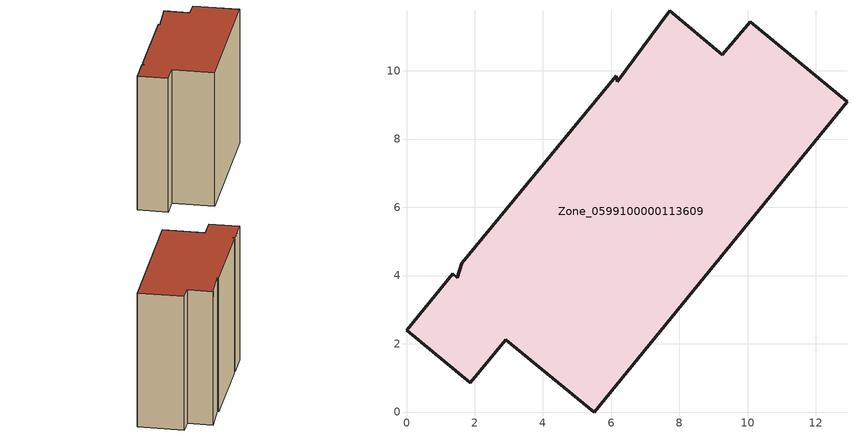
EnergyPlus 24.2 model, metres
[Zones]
Zone_0599100000113609
 floor ground (C_G): 6.18,9.68 7.67,11.7 7.71,11.75 9.26,10.46 10.08,11.43 12.91,9.09 5.5,0 2.91,2.12 1.87,0.86 0,2.4 1.36,4.05 1.48,3.94 1.62,4.37 6.14,9.86 z0
 wall outside (C_F): 0,2.4 1.87,0.86 2.91,2.12 5.5,0 12.91,9.09 10.08,11.43 9.26,10.46 7.71,11.75 7.67,11.7 6.18,9.68 6.14,9.86 1.62,4.37 1.48,3.94 1.36,4.05 0,2.4 z0:11.3
 roof outside (C_R): 6.18,9.68 6.14,9.86 1.62,4.37 1.48,3.94 1.36,4.05 0,2.4 1.87,0.86 2.91,2.12 5.5,0 12.91,9.09 10.08,11.43 9.26,10.46 7.71,11.75 7.67,11.7 z11.3
[BUILDING]
Pand.0599100000113609: North Axis=0; Terrain=City; Loads Convergence Tolerance Value=0.04; Temperature Convergence Tolerance Value=0.4; Solar Distribution=FullExterior; Maximum Number of Warmup Days=25; Minimum Number of Warmup Days=1
[Site:Location]
Rotterdam.The.Hague.AP_ZH_NLD Design_Conditions: Latitude=51.96; Longitude=4.45; Time Zone=1; Elevation=-4.5
[SITE:GROUNDTEMPERATURE:BUILDINGSURFACE]
18, 18, 18, 18, 18, 18, 18, 18, 18, 18, 18, 18
[MATERIAL] Thermal Absorptance=0.9; Solar Absorptance=0.7; Visible Absorptance=0.7
Name | Roughness | Thickness | Conductivity | Density | Specific Heat
G.TC.1946 | MediumSmooth | 0.15 | 1 | 540 | 1210
F.TC.1946 | Rough | 0.3 | 0.857143 | 1920 | 840
R.TC.1946 | MediumRough | 0.2 | 0.909091 | 1500 | 1000
[CONSTRUCTION]
C_G: G.TC.1946
C_F: F.TC.1946
C_R: R.TC.1946
[ZONE]
Zone_0599100000113609: Type=1; Multiplier=1; Ceiling Height=Autocalculate; Volume=Autocalculate; Floor Area=autocalculate; Part of Total Floor Area=Yes
[ZONEINFILTRATION:DESIGNFLOWRATE]
Infil_Zone_0599100000113609: Zone or ZoneList or Space or SpaceList=Zone_0599100000113609; Schedule=AlwaysOn; Design Flow Rate Calculation Method=Flow/Area; Flow Rate per Floor Area=0.003; Constant Term Coefficient=1; Temperature Term Coefficient=0; Velocity Term Coefficient=0; Velocity Squared Term Coefficient=0
[HVACTEMPLATE:ZONE:IDEALLOADSAIRSYSTEM]
Zone_0599100000113609: Maximum Heating Supply Air Temperature=50; Minimum Cooling Supply Air Temperature=13; Maximum Heating Supply Air Humidity Ratio=0.0156; Minimum Cooling Supply Air Humidity Ratio=0.0077; Heating Limit=NoLimit; Cooling Limit=NoLimit; Dehumidification Control Type=ConstantSensibleHeatRatio; Cooling Sensible Heat Ratio=0.7; Dehumidification Setpoint=60; Humidification Control Type=None; Humidification Setpoint=30; Outdoor Air Method=None; Outdoor Air Flow Rate per Person=0.00944; Outdoor Air Flow Rate per Zone Floor Area=0; Outdoor Air Flow Rate per Zone=0; Demand Controlled Ventilation Type=None; Outdoor Air Economizer Type=NoEconomizer; Heat Recovery Type=None; Sensible Heat Recovery Effectiveness=0.7; Latent Heat Recovery Effectiveness=0.65
[ZONECONTROL:THERMOSTAT]
ThermostatControl_Zone_0599100000113609: Zone or ZoneList=Zone_0599100000113609; Control Type Schedule=DualSetpointControlType; Control 1=Thermostat_Zone_0599100000113609; Temperature Difference Between Cutout And Setpoint=0
[THERMOSTATSETPOINT:DUALSETPOINT]
Thermostat_Zone_0599100000113609: Heating Setpoint Temperature Schedule=HeatingSetpoint_Zone_0599100000113609; Cooling Setpoint Temperature Schedule=CoolingSetpoint_Zone_0599100000113609
[SCHEDULE:COMPACT]
HeatingSetpoint_Zone_0599100000113609: Through: 12/31, For: AllDays, Until: 24:00, 21
CoolingSetpoint_Zone_0599100000113609: Through: 12/31, For: AllDays, Until: 24:00, 24
DualSetpointControlType: Through: 12/31, For: AllDays, Until: 24:00, 4
AlwaysOn: Through: 12/31, For: AllDays, Until: 24:00, 1
